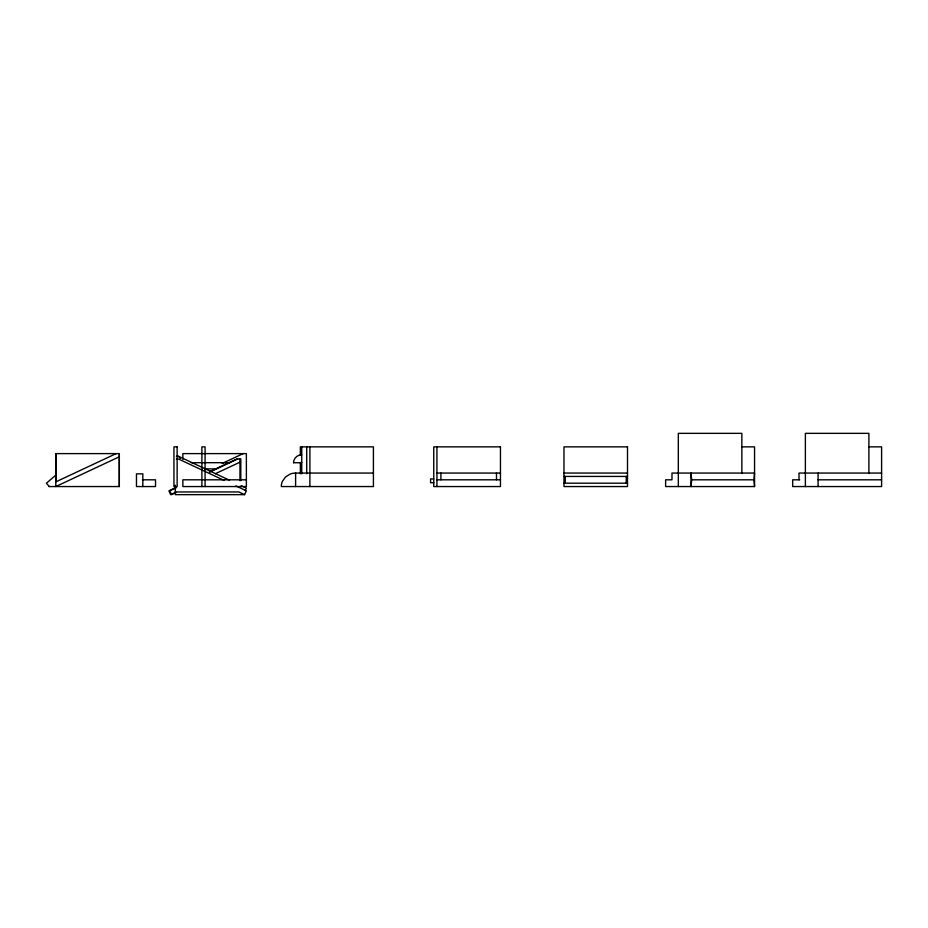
<?xml version="1.0" encoding="UTF-8"?>
<svg xmlns="http://www.w3.org/2000/svg" width="928" height="928" viewBox="0 0 928 928"><rect width="100%" height="100%" fill="white"/><g stroke="black" fill="none" stroke-linecap="round" stroke-linejoin="round"><path stroke-width="1.39" d="M48.813 486.55L119.318 486.55L119.318 453.606L55.796 453.606L55.796 481.887L116.151 453.606M119.318 486.55L119.318 453.606M691.662 479.811L691.035 486.55L691.035 473.06L691.662 479.811L753.919 479.811L754.557 486.55L665.62 486.55L665.62 479.811L671.976 479.811L671.976 473.06L754.557 473.06L753.919 479.811M245.178 490.668L246.372 488.128L241.141 485.68M175.299 485.228L175.299 494.647L244.574 494.647L246.372 490.819L235.921 485.924M56.144 474.881L46.4 483.21L49.3 486.55M119.318 456.785L55.796 486.55L55.796 453.606M222.198 463.443L243.194 453.606M175.438 487.757L168.908 490.819L170.694 494.647L175.299 492.49M209.38 471.853L236.791 459L240.804 459L240.804 480.6M171.042 490.204L176.274 487.757M209.716 472.085L237.626 459M215.342 473.721L239.969 462.167M176.134 492.49L171.529 494.647L169.743 490.819M741.565 446.855L754.557 446.855L754.557 486.55M868.608 446.855L881.6 446.855L881.6 486.55L792.663 486.55L792.663 479.811L799.727 479.811M176.355 456.298L178.478 456.298L229.39 480.17M176.355 459L178.478 459L224.17 480.414M191.203 462.689L229.761 462.689M293.596 462.736L301.739 462.736M205.204 468.907L216.491 468.907M300.359 455.358L300.359 446.855L373.416 446.855L373.416 486.55L281.312 486.55A12.853 12.853 0 0 1 282.39 481.388L285.488 477.015L290.128 474.08A15.022 15.022 0 0 1 295.603 473.06L373.416 473.06M436.937 473.06L500.459 473.06M563.98 473.06L627.502 473.06M881.6 473.06L799.02 473.06L799.02 479.811M563.98 476.435L627.502 476.435M433.759 478.929L430.58 478.929L430.58 482.746L433.759 482.746M142.39 479.811L155.533 479.811L155.533 486.55L136.474 486.55L136.474 473.848L142.831 473.848L142.831 486.55M246.372 479.811L182.851 479.811L182.851 486.55L246.372 486.55L246.372 453.606L182.851 453.606L182.851 459.337M436.937 479.811L500.459 479.811M818.078 479.811L881.6 479.811M563.98 483.186L627.502 483.186M175.299 491.944L238.821 491.944L244.574 494.647M178.478 456.298L180.38 458.42M868.898 473.06L868.898 433.353L805.376 433.353L805.376 486.55M818.078 473.06L818.078 486.55M741.855 473.06L741.855 433.353L678.322 433.353L678.322 486.55M626.238 476.435L626.238 483.186M565.256 476.435L565.256 483.186M496.492 473.06L496.492 479.811M440.904 473.06L440.904 479.811M436.937 446.855L436.937 486.55M309.894 446.855L309.894 486.55M306.716 446.855L306.716 473.79M301.739 446.855L301.739 473.79M300.359 462.446L300.359 473.79M295.603 473.06L295.603 486.55M239.969 459L239.969 480.6M205.076 486.55L205.076 446.855L201.898 446.855L201.898 486.55M293.526 462.736A8.05 8.05 0 0 1 301.739 454.859M177.132 446.855L173.954 446.855L173.954 486.55L177.132 486.55L177.132 446.855M500.459 446.855L433.759 446.855L433.759 486.55L500.459 486.55L500.459 446.855M627.502 446.855L563.98 446.855L563.98 486.55L627.502 486.55L627.502 446.855"/></g></svg>
